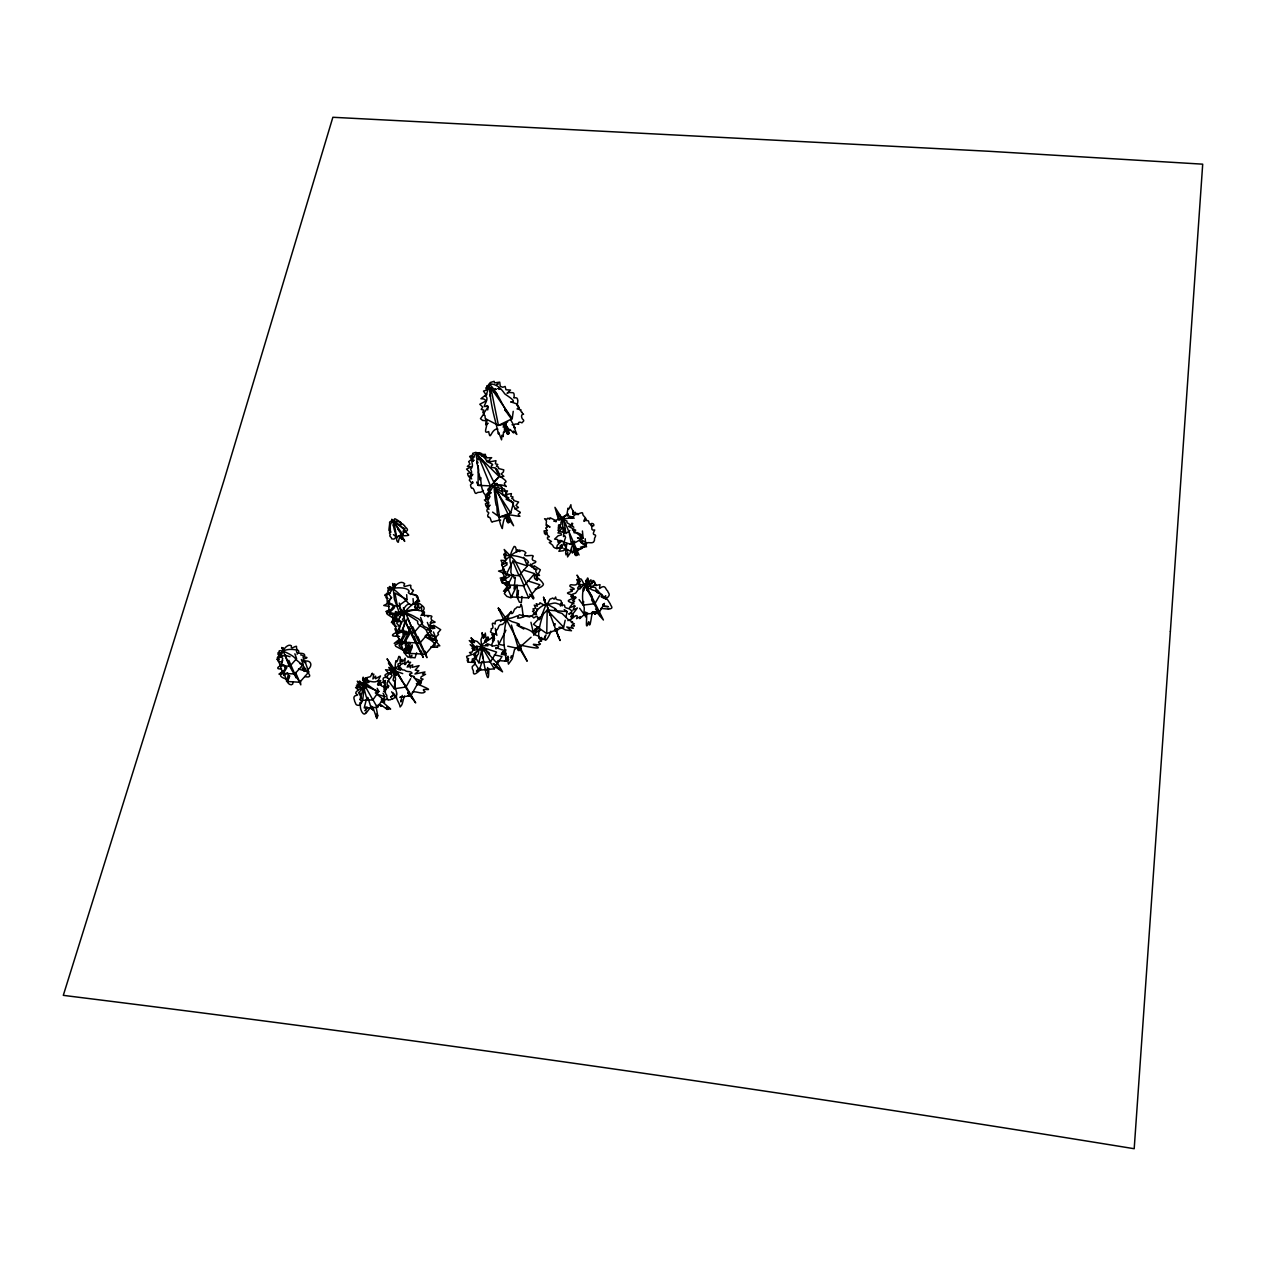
<?xml version="1.0" encoding="UTF-8"?>
<svg xmlns="http://www.w3.org/2000/svg" width="1266" height="1266" viewBox="0 0 1266 1266"><rect width="100%" height="100%" fill="white"/><g stroke="black" fill="none" stroke-linecap="round" stroke-linejoin="round"><path stroke-width="1.5" d="M395.862 696.917L392.191 699.259L392.507 698.515A2.374 1.203 -35.6 0 0 390.545 699.75C386.494 700.953 386.921 697.186 386.747 695.271C384.611 693.277 383.93 688.577 388.868 686.172A2.247 1.155 -35.6 0 0 388.108 685.571C384.516 683.434 390.466 678.829 392.064 675.522C386.921 667.609 395.941 673.259 395.498 679.446C393.963 684.463 395.546 688.926 396.685 692.676C394.818 699.133 399.676 702.266 400.103 706.982C403.126 704.26 402.145 702.076 404.503 696.063M400.642 522.842L400.373 521.924M478.247 465.761L478.089 485.353L490.797 485.891L499.152 476.586L478.311 455.966L478.279 459.875M507.017 495.196C505.118 492.616 505.055 485.812 501.969 489.942M395.688 673.892L396.211 675.474L395.704 673.259M401.322 524.773C401.512 521.529 399.929 522.937 400.214 524.615C403.443 522.447 402.541 525.042 404.455 525.517C404.645 527.685 411.244 529.805 404.392 532.147M482.109 651.768L482.805 658.035L480.969 639.631L482.267 636.687L482.14 632.604L483.533 638.349L483.818 634.725L484.213 637.415L485.289 633.079L486.223 639.71M488.439 640.153C488.692 630.974 484.356 644.726 489.293 639.346A2.168 1.029 -51 0 0 490.971 638.428L493.74 635.849L492.442 637.89C497.032 640.137 489.989 642.843 492.205 646.388M565.19 620.261L563.639 627.192L546.754 633.57L547.181 610.085L567.152 611.589L565.981 616.795M488.723 668.701C489.04 690.397 484.451 666.834 482.995 657.481M360.098 704.877A2.089 0.997 -10.2 0 0 358.943 705.352C355.002 705.494 355.983 703.01 354.717 701.554C354.86 699.876 351.362 695.889 357.566 695.034A1.978 0.965 -10.1 0 0 356.822 694.417C353.293 692.423 359.006 690.017 360.968 687.897C353.72 679.984 370.495 687.913 360.446 687.216C366.127 690.16 357.439 698.373 361.396 700.747A1.978 0.918 -60.9 0 1 362.029 701.174C357.772 705.463 362.44 715.781 365.099 713.866A2.089 0.95 -60.9 0 1 366.222 712.204L366.175 713.059L370.495 707.298M297.083 654.221C301.498 649.189 295.817 651.863 296.497 646.309C294.582 645.866 290.42 650.629 291.37 645.787C286.876 642.305 278.219 655.345 282.729 658.478C282.001 661.485 280.055 665.821 284.454 665.251L284.834 667.419L286.891 667.562L284.423 671.629L283.742 675.522L287.414 672.863L288.442 674.161L286.512 681.361L289.677 675.822L287.477 681.994M505.545 423.35L505.783 424.822M564.383 532.97L558.338 530.549L558.591 524.979M486.476 457.343L486.302 456.44L485.938 457.865L491.667 457.675L489.847 459.241L489.341 461.932L495.955 460.666L495.37 463.799L497.791 464.464L496.383 466.252L498.424 467.059L498.614 468.547L503.789 469.844L503.377 471.996L501.162 473.975L503.852 476.332L500.481 477.029M419.204 610.718C413.317 607.269 389.643 614.453 397.793 619.232L397.097 620.957L393.267 621.907C393.315 623.616 393.805 626.116 396.4 626.306M488.217 423.303L485.685 424.838L486.065 420.739L482.583 420.423L480.479 418.666L483.818 413.84L482.773 412.305L483.849 410.137L481.222 409.409L482.726 407.082L479.782 404.25L486.413 400.8L483.707 398.932L480.906 398.711L485.986 394.739L483.485 391.052L486.318 390.26L485.954 387.649L487.252 388.203L490.179 382.554L494.136 381.335L494.531 382.87L499.738 382.158L500.26 386.257L502.776 387.269L505.134 386.447L505.973 389.754L510.515 390.07L507.065 393.299L509.059 392.46C513.648 393.03 514.17 391.59 514.186 396.527C512.097 399.787 516.955 395.847 517.62 399.265A2.469 1.377 -47 0 0 517.921 400.499C517.762 401.116 517.81 403.237 516.939 404.93M588.737 581.79C587.044 569.573 585.398 591.871 589.26 581.695M487.869 673.718L487.837 670.727L487.869 673.48M410.643 678.655L406.006 687.011L394.296 688.767L394.834 681.63M488.027 461.125L488.043 460.207M388.013 687.865C384.437 686.03 384.563 684.051 384.642 682.58C382.838 680.428 381.319 676.281 387.443 677.547A2.231 0.902 14.4 0 0 386.636 676.693C381.715 674.952 388.599 673.275 388.947 672.721C397.081 674.588 381.683 661.343 393.33 670.869C398.616 670.648 399.249 678.054 404.155 683.83M474.022 660.805L471.727 661.263L475.066 659.792L475.636 656.88L478.501 653.873L478.675 650.186L477.504 649.3L480.431 649.252L482.219 647.29L480.368 645.992L488.106 645.66L485.653 644.695L487.505 643.84L492.237 645.597A2.168 1.044 0.4 0 0 494.5 645.897C497.585 643.967 501.146 647.1 496.066 647.844C502.285 649.521 498.503 649.031 505.625 650.708M519.725 551.644C520.279 547.529 518.49 552.704 517.604 549.697C515.499 556.534 517.224 545.345 514.075 546.501C510.752 552.356 508.315 559.667 511.274 565.269L510.831 572.343L512.113 575.27L513.331 574.843L514.075 578.182L515.309 577.454L514.043 589.054L516.37 585.652L517.272 587.519L516.813 597.441L518.427 590.352L517.557 598.422M410.406 594.482C416.403 587.202 411.956 592.868 410.532 586.823C413.286 581.901 400.642 590.241 404.677 583.721C398.948 578.309 391.321 590.494 389.026 594.308L391.226 597.378L388.33 601.587L389.596 601.888L389.786 604.056L392.144 603.914M505.387 423.271L508.758 433.937L507.35 432.608M402.272 695.398L401.322 698.088L400.721 696.759M303.476 661.311L303.349 659.934M366.507 681.045L365.336 678.418L364.766 682.659L362.567 678.924L364.561 684.447L362.677 700.351L372.869 699.908L378.851 691.473L377.173 688.293M481.618 455.127C481.191 450.918 474.339 452.104 476.934 458.988C475.937 464.353 479.434 467.328 478.532 472.804C480.178 473.959 479.561 484.957 480.653 477.456C480.953 485.78 482.441 491.809 484.482 493.962C485.543 493.724 485.289 497.427 486.065 497.237C484.656 501.051 491.255 497.491 487.014 497.744C484.292 498.535 488.549 495.813 487.964 495.133M489.594 488.106C493.186 485.432 484.546 489.61 489.198 491.271C488.043 493.677 484.941 493.74 487.774 495.829M486.413 419.204L498.44 425.408L512.239 418.682L513.221 411.323M592.504 612.016L591.902 612.522M487.711 409.947L488.233 406.259M490.306 391.447L490.828 387.76L512.239 418.682M599.53 595.685L594.909 603.708L583.167 605.085L583.673 601.492M486.809 641.134C486.334 644.125 482.235 640.026 486.967 639.552M394.929 531.562C396.527 536.942 395.894 540.091 391.748 538.857C391.542 536.594 388.361 536.642 390.545 534.379C387.918 534.252 391.083 528.302 390.814 532.385M505.799 424.078L508.552 431.88M569.763 543.826L570.365 543.573M378.851 691.473L363.595 685.302M393.251 525.912L393.932 522.114L404.709 528.745L402.984 534.6L396.575 536.99L393.457 534.663M507.413 518.49L508.204 522.811C505.482 510.942 503.029 521.133 502.349 528.555C500.07 524.266 500.133 523.475 498.519 515.135C496.351 516.987 497.585 503.726 496.225 505.34C495.797 503.931 493.93 493.977 495.164 489.151L513.458 502.839L510.736 512.983L505.688 515.294L499.579 517.129L492.616 512.113M396.764 693.958L396.052 697.851L391.605 691.806M501.732 489.356C503.884 484.925 497.063 486.698 497.142 483.565C493.218 481.681 494.246 490.67 494.547 492.854M483.026 651.056L482.552 650.044M398.426 540.819C399.249 544.427 395.34 540.566 396.97 537.639M521.972 596.476L521.355 602.616L519.376 602.173L517.636 598.217M582.534 546.453L582.328 548.289L580.239 548.953M395.071 531.372C394.66 532.306 391.511 520.31 394.865 518.728C397.809 520.152 398.743 521.054 400.278 522.051M573.688 616.004L571.409 618.884L567.896 620.625M478.865 662.783L482.251 647.369L496.589 652.069L490.559 661.722L478.865 662.783L473.247 654.205L482.251 647.369L490.559 661.722M554.571 629.772L557.436 629.202M483.913 456.282L483.865 454.241L482.726 455.254L481.634 453.418L481.064 454.415L475.794 452.342L472.645 453.355L473.262 454.541L469.623 456.456L471.601 459.305L468.657 461.647L470.002 464.163L467.344 466.426L471.316 466.917L466.521 469.116L470.256 472.867L467.581 473.468L468.088 475.589A2.121 1.06 12.3 0 1 468.594 476.507L471.727 478.912M535.914 613.931L537.116 608.756M558.686 519.456L558.448 518.538L559.081 519.74M550.821 631.18C549.776 636.007 542.608 646.578 545.757 635.089C541.262 645.518 542.892 633.665 539.917 638.871M592.219 583.294L592.994 580.445L593.912 581.49M595.099 614.263L595.131 612.095M411.909 655.155L411.308 657.608L410.057 657.671L409.393 656.643L408.095 657.291L405.357 654.269L407.731 649.648L408.317 645.328L404.534 652.797L406.544 642.78M366.539 698.848L364.197 707.947L377.221 707.393L384.848 696.632L383.06 693.23M399.217 611.747C403.68 612.428 409.598 613.345 416.261 617.681C424.189 621.084 419.299 625.151 427.053 627.746L431.358 631.243L430.187 631.386L431.105 634.108L434.665 636.687L429 635.089L430.329 636.861L429.364 637.399L432.687 640.374L431.611 637.763L433.795 638.903L439.808 645.834L436.928 645.834L437.64 647.306L431.152 646.958M409.266 695.161L408.981 696.237L408.538 695.54M394.217 675.348L393.014 680.079L394.786 681.804M400.784 701.459C402.699 694.86 400.768 704.608 400.895 701.174M410.39 668.037C409.519 665.22 410.532 662.229 407.098 667.119M575.603 514.518L575.286 512.239L574.163 512.857L571.156 507.65L570.887 504.707L568.956 508.979L568.007 508.141L566.915 514.439L564.066 517.114L562.515 522.668L563.117 531.134L564.573 528.381L563.481 536.547L564.873 535.835L565.554 537.385L563.148 544.649L564.256 545.108L564.636 544.095L565.506 547.323L566.757 543.541L565.617 553.036L566.06 554.919L567.801 552.467L567.564 556.929L570.349 552.783L571.726 546.738M585.478 543.858C587.266 540.756 593.39 545.108 594.419 540.503L594.561 538.208C598.327 531.989 590.336 537.813 594.735 529.979C589.814 530.77 593.232 527.669 590.89 524.915C594.292 528.08 595.083 523.491 591.887 523.396C587.234 526.308 590.383 519.408 586.791 520.706C586.126 519.202 585.62 517.857 584.338 516.655C581.11 513.949 584.481 511.638 580.144 513.157C578.198 514.803 576.441 512.208 578.087 514.74M586.395 613.298L586.601 614.089L587.962 613.298M574.305 518.142C574.368 518.38 559.461 516.386 560.901 524.583L559.113 525.675L558.48 528.08L562.784 527.242L557.942 532.97L560.87 533.255L561.645 534.869L558.148 535.771L554.587 539.11L557.61 539.553L558.195 542.592L560.221 540.44L561.93 540.74L557.246 545.345L556.534 548.669L560.838 547.956L558.892 551.311L563.449 550.694L566.662 548.574M571.583 548.795L571.599 550.789M293.126 681.899C293.443 686.995 287.572 684.241 287.651 681.915M560.189 605.654C564.62 596.46 555.315 602.806 555.616 596.998C553.384 602.11 553.938 596.112 551.47 598.723C548.985 597.821 549.254 604.262 545.868 603.961M494.341 654.918L501.985 656.484L494.278 668.828L479.323 670.189L482.061 661.564M523.538 616.558C522.003 611.161 522.652 606.446 521.022 604.373C519.63 610.782 518.237 604.167 515.626 608.677C514.059 607.49 513.648 615.007 511.005 613.535C513.078 604.547 504.738 626.512 501.146 624.486C497.601 624.644 499.168 629.962 495.449 630.658C497.807 633.396 493.867 634.946 493.313 635.659M417.353 602.822L416.91 600.875M488.407 386.716C487.204 384.706 489.087 384.737 490.622 384.294M303.191 658.13L303.112 655.535M507.017 573.72C514.993 576.853 503.124 577.043 502.016 582.961C502.649 583.04 506.194 582.661 508.394 582.012M560.458 526.403L559.319 525.279M558.338 530.549L560.252 525.327M562.183 520.104L563.465 516.623L566.662 515.04L572.691 517.43M393.061 692.739L392.618 693.578L394.169 693.863M475.225 662.482L467.692 662.165L468.388 661.153L467.122 660.694L468.246 660.187L467.312 659.333L468.657 658.684L466.964 658.051L466.632 656.374L472.028 654.522L469.496 652.56L472.265 651.943L472.661 650.487L477.219 649.585L476.459 646.008L485.147 648.54L487.046 652.275L498.836 665.283L502.555 671.835L495.322 666.802M539.522 638.824C537.37 635.674 539.585 624.502 543.035 614.627L542.908 613.599L541.785 615.355L546.042 604.404L544 598.818L544.443 600.005M488.47 494.373L489.293 492.822M417.131 600.321C420.834 596.745 414.694 594.118 412.558 594.514M493.344 635.849L492.996 636.909L494.262 636.212M282.729 660.472L280.308 665.694L289.898 666.232L296.608 658.652L294.883 653.81M301.34 659.491L303.144 664.539L294.772 674.003L282.793 673.322L285.815 666.818M304.853 661.168L308.762 672.04L299.773 682.232L286.891 681.488L289.328 676.25M509.438 583.942L503.472 591.269L510.467 586.174L510.214 587.646L504.675 592.409M420.565 617.365L422.67 622.666L414.014 632.636L397.35 631.766L402.272 621.369M401.148 631.971L407.715 618.109L414.014 632.636M427.322 622.397L430.614 630.658L419.837 643.112L400.009 642.052L404.93 631.687M403.775 642.273L410.342 628.442M378.297 704.513L381.541 706.349L380.259 704.861L381.414 705.178L387.301 709.482L385.75 707.931L388.709 709.356L386.858 706.966L390.656 709.055L381.398 700.984L384.579 702.377L381.382 699.402L384.864 700.731L375.337 692.882L377.031 692.486L374.958 690.128L367.235 684.431L366.08 684.051L368.343 686.425L362.915 682.975L364.861 686.583L363.595 685.333M433.431 631.956L436.976 640.849L425.423 654.237L404.455 653.098L408.459 644.679M408.19 653.303L412.194 644.885M506.052 575.001L512.825 561.155L527.431 565.918L518.997 575.634L506.052 575.001L501.637 564.652L505.261 560.521M523.665 570.08L534.6 573.64L524.077 585.778L507.951 584.955L513.015 574.622M527.463 580.762L539.886 584.781L528.618 597.837L511.306 596.951L517.066 585.177M504.185 645.47L498.851 644.331L505.925 630.246M409.456 653.968L412.225 647.195L412.067 645.549L408.285 653.003L410.311 642.986M494.294 636.909L492.49 640.802L494.009 639.789M416.656 652.781L415.026 657.814L411.83 657.497L409.424 655.234L409.614 653.778M383.566 686.773L384.88 684.305M395.53 585.794L394.707 583.737L394.96 586.775M539.174 619.754L540.281 618.568M399.787 697.297L411.007 695.604L418.096 682.801L413.618 676.804M515.721 648.461L514.439 649.806L512.255 658.874L508.457 664.128L507.745 660.567L506.527 660.915L507.998 656.199L505.846 659.301L505.419 653.209L502.412 652.338L505.45 651.563M384.168 689.4L384.896 687.802L383.978 687.675M602.125 596.951L602.046 596.033M579.654 608.281L584.132 614.327L599.119 612.586L604.42 603.36M573.64 550.852L572.359 553.084L572.264 551.913M483.422 490.433C480.083 493.787 478.77 491.018 476.143 493.455C474.275 494.326 474.497 486.904 471.506 488.154A2.121 1.171 -40.9 0 0 471.031 487.299L470.461 484.957L472.661 482.473L471.316 482.71L469.29 480.13L471.743 475.858C475.858 470.968 467.012 479.624 471.047 474.228C472.297 471.49 471.174 471.031 470.588 469.322C475.367 464.527 468.689 461.647 474.07 457.168C474.56 449.034 486.334 457.422 486.761 461.615C498.44 466.252 488.644 464.036 491.952 467.518C498.361 467.296 497.443 472.076 499.564 474.054C496.272 475.32 508.125 480.621 505.767 482.14C503.915 482.773 503.868 484.103 506.258 486.571C503.583 485.21 499.184 483.929 497.332 485.653M587.361 588.215L588.104 587.044M367.14 707.045L365.652 707.219M395.641 672.863C394.137 670.062 392.951 666.581 398.711 669.635C404.234 670.838 397.113 668.875 398.758 667.483C402.477 667.198 400.531 670.616 404.297 669.999C407.478 672.863 410.247 670.347 412.067 673.085C404.819 676.171 416.134 675.522 414.061 677.215C413.349 679.177 428.288 681.788 417.764 681.425C428.509 687.074 407.177 680.633 421.578 685.808C438.891 693.372 417.432 686.156 425.123 691.79C421.989 695.081 415.675 690.35 412.273 692.296M560.632 605.876L562.246 602.822L562.215 605.892M481.08 668.891C478.231 672.183 472.993 676.63 473.373 672.119C473.911 670.03 471.807 669.73 472.25 666.502C476.301 664.049 474.734 661.39 474.354 661.121M402.968 531.388L404.709 528.745M584.306 614.485L579.781 618.599L580.366 616.574L576.552 618.694L577.343 616.083L575.967 615.561L571.852 618.647L573.387 615.561L570.618 616.827L577.423 607.917L573.087 610.022L574.685 606.097L569.478 607.648L574.606 601.128L572.422 600.907L576.109 597.631L575.302 596.682L571.773 597.441L572.976 595.479L572.074 594.403L575.666 593.121L578.689 588.848L577.597 588.168L578.562 586.601L580.746 586.348L579.717 589.07L583.61 584.892L585.936 584.338L585.667 587.044L587.107 589.086L586.87 587.804L587.772 588.484M555.173 623.695L555.046 624.771M377.964 705.779L376.777 706.175M361.76 688.751L359.164 692.486L361.174 694.005M394.992 620.577L395.641 619.675M395.926 617.143C384.722 631.196 398.268 614.042 394.675 612.981M406.671 594.656L407.019 599.673L397.508 606.588L387.317 603.407L391.669 597.489M398.204 615.039L389.121 612.19L393.346 606.446M395.261 618.678L392.998 621.748L392.492 614.026M592.805 611.953C590.795 618.204 592.108 614.801 590.162 624.201C588.405 628.031 589.814 616.02 587.424 625.388C585.557 627.983 586.87 620.577 586.712 612.554C583.705 624.565 587.329 607.237 584.607 613.456C582.803 619.754 584.607 608.946 584.212 607.648C582.961 603.692 581.553 596.682 583.531 587.835C583.531 598.201 584.623 577.312 585.667 587.044C589.75 585.129 588.453 578.467 590.731 586.031C592.678 587.266 596.191 584.37 594.514 582.502M512.461 595.938L510.989 597.837L506.875 596.428L504.343 593.596L504.992 592.409M393.995 621.701L392.935 622.745M479.165 668.59L476.412 671.202L479.26 668.353M536.404 578.071L540.345 569.779L534.141 565.744L533.382 567.785L534.458 569.336M397.35 631.766L393.22 621.147L396.938 616.89M282.793 673.322L277.46 657.592L281.938 652.576M591.839 584.022L590.921 579.796L589.339 581.917M429.744 628.537L429.68 627.714M502.903 517.082L504.548 515.895M587.883 588.753C588.864 591.76 589.101 587.013 587.503 589.355M422.654 614.77C425.123 614.437 425.186 609.753 422.369 612.222M481.792 650.313L480.874 650.202L481.634 649.521M286.607 679.067C283.078 678.386 276.32 675 284.09 673.243M494.072 481.65L499.152 476.586M559.92 520.12L563.465 516.623M478.437 650.819C476.696 650.946 473.057 656.326 476.554 655.693M405.785 641.72L401.48 644.9L402.43 639.726L405.531 634.408L405.262 633.348L403.079 634.124L402.73 631.228C397.271 631.718 400.119 625.942 400.942 622.081L398.774 620.118C399.898 616.21 406.418 599.087 411.719 605.48M488.929 509.454L488.233 507.619L490.053 505.134L486.904 506.78L488.913 502.792L487.758 500.75L490.005 496.525L488.328 494.452L493.044 486.524L502.491 491.983L502.744 494.579L508.805 497.807L506.827 497.807L506.147 499.295L513.458 502.839M496.05 648.904L495.813 648.034M603.312 597.315L605.892 595.97L603.202 598.217M422.591 611.652C425.582 607.458 424.252 607.411 419.568 603.534L417.479 603.407L418.429 605.908L414.947 603.74L412.637 603.993L407.019 609.389L404.503 613.203L404.281 617.317L402.493 619.28L404.74 622.286C403.933 626.148 401.053 631.924 406.513 631.433L406.861 634.345L409.045 633.57L409.298 634.614L406.212 639.931L405.247 645.122L409.06 642.384M507.729 646.214L518.395 648.493L531.055 637.225M500.466 621.559L510.261 612.902M404.898 648.778L403.237 650.265L395.783 646.34L395.055 644.885L400.8 642.194M405.658 664.46L404.645 664.476L405.215 658.178L403.031 661.2C401.338 663.906 402.746 655.013 400.926 662.071C398.79 663.606 401.48 655.028 399.502 657.323C398.869 652.607 397.271 665.6 395.957 660.662C395.198 662.609 394.945 670.062 394.802 672.768C392.919 672.99 394.438 670.663 394.343 672.895M519.788 409.82C517.319 406.639 519.424 404.281 513.949 402.904L510.673 401.908C518.285 402.446 507.793 396.163 504.849 393.948C501.194 388.741 497.063 383.899 489.562 383.899C487.283 389.627 488.439 391.194 485.258 396.116C491.161 398.679 479.086 409.804 487.268 405.626L487.236 406.307C489.784 407.399 480.21 414.757 485.005 415.565C485.226 423.113 487.552 415.786 486.682 423.54C487.378 426.579 482.599 434.713 488.66 431.564C490.575 441.66 490.385 430.472 496.952 428.826L497.839 429.111M505.925 649.854L501.985 652.734M569.858 530.438L565.886 533.572L564.272 522.272M400.246 641.419L397.951 643.603L401.417 642.606M562.705 518.158L566.662 515.04M428.035 616.969L428.62 616.099L427.259 616.02M503.077 427.038L504.517 425.692L503.441 425.503M393.188 622.682L392.824 623.869L394.28 624.597M538.382 626.733L535.122 630.373L532.116 631.307M283.03 670.933L278.995 674.177L282.745 672.689M399.66 639.061L394.217 643.397L400.942 640.438M404.534 642.4L399.47 644.885M507.619 421.863L504.533 423.983L498.44 425.408L490.828 387.76M434.776 638.111L438.495 634.519L437.799 633L440.695 629.677L433.684 625.277L432.386 626.274L433.747 628.474L431.896 628.696C430.709 626.733 428.668 623.901 432.371 622.745C439.634 621.891 429.965 621.938 431.152 617.602C435.884 613.836 416.878 617.476 423.255 612.617C418.144 605.971 400.009 613.377 399.486 617.935M409.662 695.366L408.143 695.319M394.438 622.461L392.887 622.825L394.85 623.98M605.765 599.245L606.161 598.454A2.326 1.155 -37.5 0 1 607.917 597.204C610.924 593.976 607.965 593.026 607.585 590.874C605.385 589.798 605.876 583.594 599.641 588.453A2.2 1.108 -37.5 0 1 599.657 587.377L600.005 584.623L595.938 585.446M594.577 613.963L595.526 612.317M589.924 584.196L594.387 581.3L595.511 585.398M514.645 508.9L518.474 507.539L516.022 505.419L518.633 502.032L513.759 500.592L513.6 499.279L511.733 498.535L513.062 496.984L510.831 496.351L511.432 493.598L505.276 494.61L507.508 490.907L502.064 490.907L501.716 487.774L499.437 488.581L498.298 486.967L496.272 487.679L492.933 485.891L490.1 486.619L490.654 487.236M306.831 670.3C312.955 666.739 311.863 659.997 304.995 661.089C307.67 664.539 302.226 662.039 303.476 660.124C301.577 658.7 311.499 657.608 304.378 657.07C306.894 650.344 294.139 656.041 296.893 650.202C292.335 648.698 282.967 648.936 280.783 653.493C276.415 651.04 277.697 654.142 280.356 655.851M400.879 621.163L397.065 622.128C395.672 624.375 399.122 623.837 398.189 626.29M563.766 548.764L574.447 552.324L585.905 545.788L585.193 538.715M559.066 540.471L571.615 544.633L583.135 538.082L582.423 530.976M506.875 515.768L509.264 522.13L507.555 521.972L506.353 518.538M421.705 610.592L421.531 606.62L419.584 608.345L418.16 606.683L415.343 609.263L415.201 604.23C415.691 596.286 424.031 606.825 416.356 596.634C419.647 593.96 404.74 594.688 409.171 591.333C407.288 585.003 381.145 588.263 389.358 593.058L388.709 594.324L385.228 594.434L384.706 595.416L386.32 596.286L385.924 597.694L388.029 598.438M594.482 584.845L595.764 584.354L596.144 585.525M476.902 656.848L472.155 659.19L479.323 670.189M400.847 522.51C393.425 519.63 389.39 521.054 390.371 529.552C387.349 534.394 390.213 523.997 389.58 522.13C393.726 517.319 401.433 527.875 402.224 527.906C405.073 529.679 405.484 532.385 408.427 534.663C410.928 536.056 397.508 536.072 401.876 534.869M417.052 684.764L421.23 682.453L419.473 681.915L423.05 679.146L420.771 678.497L421.151 676.788L425.582 674.256L422.559 674.113L424.965 671.945L414.931 674.003L418.809 670.695L415.153 670.125L419.093 665.631L412.004 667.388L412.716 664.872L408.364 666.85L408.143 665.473L410.611 662.26L408.554 662.387L408.285 660.852L405.421 663.843L403.158 663.337L400.721 664.587L400.467 663.052L398.141 663.859L397.999 665.473L400.309 665.774L394.549 667.862L393.504 669.572L395.578 670.806L387.048 658.811L390.846 665.156L388.409 663.004L394.011 671.518M385.45 682.675L383.851 683.086L385.465 680.538L378.502 684.463L380.734 680.554L378.107 680.728L380.496 675.949L375.527 678.734L375.67 676.186L372.916 678.924L373.834 674.113L372.426 674.62L372.283 673.211L370.432 676.63L365.368 678.054L365.336 679.494L366.966 678.877L367.836 680.159M389.548 609.706L385.861 611.636L389.026 611.446M530.929 616.463C539.142 610.813 534.996 609.405 545.883 604.009M576.805 514.613C576.964 510.04 572.691 519.867 570.475 517.303L568.988 517.319M420.961 615.355L423.335 614.469L424.632 616.099M533.666 634.962L537.401 631.497L532.527 632.098M577.502 549.064L578.53 548.7M508.631 659.855L504.738 660.694A2.516 1.187 0.2 0 1 506.052 661.168L497.949 660.535M595.669 590.842C599.008 584.275 582.613 587.867 595.273 590.795C596.697 592.599 602.869 593.295 601.382 596.049A2.216 0.997 13.9 0 0 601.334 596.872C607.174 596.571 608.36 601.54 610.18 603.74C610.481 605.734 613.883 607.965 610.259 608.851A2.326 1.044 13.8 0 0 608.06 608.535L608.835 609.136L600.875 608.392M400.42 631.228C392.539 633.269 388.52 636.972 397.967 636.102M283.173 665.125C277.096 666.153 275.434 669.793 281.527 668.749M540.202 630.436C526.466 635.184 546.168 623.948 534.632 629.265M501.637 564.652L507.223 562.911M509.122 581.901L505.371 583.04L511.306 596.951M363.295 685.935L364.687 688.957L363.263 682.738L366.76 680.127L366.713 678.703L366.887 680.253M393.22 621.147L398.568 619.517M277.46 657.592L285.151 655.266L290.056 656.722M385.576 690.397L383.566 691.252L385.513 691.932M378.265 706.175L376.556 705.874M402.446 632.003C397.698 632.589 393.188 637.399 399.565 636.481M388.219 699.639L382.949 699.149M559.176 525.437L559.841 526.434M430.124 622.951L431.437 620.941M361.427 702.44C355.825 703.801 365.7 703.674 359.766 699.449M300.659 654.886L301.925 655.187M399.771 644.821L399.043 645.787L402.082 648.635M381.541 701.522L382.949 700.905L381.588 700.288M535.186 589.054C538.699 588.785 545.788 585.082 542.718 582.977C541.579 580.888 534.141 573.799 537.322 580.255C533.587 579.48 534.205 576.062 534.727 574.717C545.599 576.616 534.616 574.827 535.85 570.08C539.886 569.178 532.052 569.02 532.907 566.63C531.388 565.491 523.728 564.747 528.476 562.642C528.017 555.695 496.652 552.15 506.194 559.414L505.324 560.569L500.94 560.3L502.681 564.003M511.322 656.627L512.477 656.279L511.1 656.057M389.153 678.734C385.133 678.671 387.665 673.37 391.21 673.639M387.174 612.823L390.229 612.396M506.004 576.726L500.149 578.103L505.229 578.499M603.217 604.151C605.955 604.547 601.809 606.588 603.107 604.483M496.826 662.213L497.633 661.517M540.408 617.048C534.252 621.4 541.12 613.013 533.73 617.919L531.894 615.925L528.571 616.083C525.01 614.975 521.972 618.552 517.525 618.125C521.386 612.285 512.556 619.311 508.014 618.283C505.371 621.685 504.833 627.62 504.438 631.94C503.615 640.295 503.599 646.356 505.862 653.288M500.687 520.12C497.396 520.279 495.37 521.339 493.186 521.513C490.512 524.583 491.271 515.784 488.265 517.319A1.931 1.06 -37 0 0 487.837 516.56C486.73 514.376 490.812 512.603 487.426 511.86C485.321 510.356 489.879 507.429 486.302 506.447A1.915 0.902 15.4 0 0 485.859 505.625L485.416 503.757L487.806 503.377L484.387 499.959L486.587 499.706L487.632 495.449M477.155 647.733L471.901 648.239L473.975 650.138M430.962 647.179C443.005 646.166 425.139 636.592 425.598 637.178C423.382 631.576 435.045 640.469 428.209 634.63C425.977 631.228 428.082 630.832 423.255 627.54C419.521 625.578 416.783 624.027 417.764 621.274C415.153 619.438 397.397 607.205 399.518 613.931M510.53 657.972L511.559 657.418M505.799 653.762L501.241 654.221L506.115 655.076M394.929 523.538L391.748 519.25L392.539 520.31M508.615 657.782L506.416 658.842L508.505 659.444M388.124 603.281L383.756 605.465L389.342 606.477M389.975 593.232L386.668 593.343L387.317 603.407M433.842 627.066L429.934 625.072M480.542 649.252L480.4 648.35L481.871 648.825M506.938 433.304L509.169 433.257L506.653 427.512M387.507 612.918L386.605 612.966L387.254 614.247L393.125 618.125M481.571 485.384L478.089 485.353L476.649 482.093M505.83 571.615L503.868 571.425L504.279 569.257L502.776 568.671L503.282 567.057L507.065 564.731L504.912 560.965C508.441 557.23 520.421 545.662 525.912 552.831C519.978 559.05 536.737 552.641 532.527 557.404C530.644 562.183 537.401 559.746 535.486 562.5C533.651 563.196 529.52 564.683 532.274 566.535M572.944 615.418C572.042 613.092 573.403 612.712 568.75 614.057C571.267 612.285 573.292 610.861 570.982 610.259C569.035 607.189 564.177 609.468 564.509 605.164C561.075 604.847 560.205 604.578 556.296 603.281C552.451 601.73 544.997 608.566 544.048 599.024M501.463 579.67L504.897 580.002M472.693 483.359L472.614 481.713M574.321 541.753L574.701 541.168M358.009 689.638L355.604 687.565L360.145 686.33M408.586 695.683L409.947 695.825M586.712 588.31L586.981 586.87M577.976 549.539L578.942 549.555L578.166 548.748M594.466 613.409L595.827 613.567L595.273 611.874M517.208 405.563L519.044 407.32L517.05 408.95L520.912 409.757L521.038 411.672L522.32 412.384A2.5 1.361 7.6 0 0 522.605 413.507L523.554 414.219C520.912 414.235 521.323 416.941 522.304 418.793C525.295 421.277 522.905 421.167 521.956 422.844C519.345 421.451 517.762 422.306 518.664 424.3C515.404 423.509 511.749 423.952 515.151 428.019L513.949 426.959L516.829 434.444L513.41 431.12L513.49 432.909L510.182 429.49L509.897 430.408L505.34 424.822L507.919 434.238L504.058 424.49M385.94 689.574C379.911 689.052 392.618 686.251 386.478 686.489C382.617 687.106 380.433 685.95 381.303 684.415C372.726 687.675 382.664 679.272 376.413 681.409C373.707 683.308 363.643 678.829 369.245 681.994C368.453 683.308 359.196 682.406 364.561 685.175L372.869 699.908M520.832 572.359L514.819 560.49L504.185 549.476L506.542 555.315L504.469 553.464L505.071 555.363L503.71 554.35L505.862 557.99M508.378 515.088C510.103 514.281 523.127 517.652 519.25 515.705C515.468 512.999 524.235 513.553 518.016 510.973C511.875 506.653 514.882 504.406 510.689 500.877M503.631 569.874L498.535 571.077L504.612 573.561M519.93 645.106C521.924 645.28 549.064 651.816 533.397 644.695C531.831 643.191 540.139 646.198 540.44 643.951C535.692 641.846 541.136 640.833 541.595 640.992C537.939 639.947 545.298 637.937 538.651 637.7C541.183 636.133 535.581 635.643 534.268 634.234C531.435 629.487 523.428 628.316 517.984 625.23C515.626 622.951 520.389 625.499 519.376 624.36C517.541 623.125 515.499 622.714 513.379 622.049C511.1 622.017 507.16 617.555 505.973 620.451C499.579 619.897 494.025 619.296 495.228 623.996C488.66 620.609 496.05 628.806 491.129 628.696C492.458 631.117 488.439 631.465 491.983 632.953C501.257 636.276 486.587 632.035 493.851 636.26M390.719 589.845L387.712 587.709L388.899 590.636M580.429 547.149L586.585 546.738L583.072 544.206L586.617 543.905L585.667 542.291L577.47 537.734L581.553 538.73L580.034 535.85L582.154 534.948L577.249 532.606L574.147 532.796L573.688 531.134L575.698 530.201L568.481 526.292L572.121 525.817L566.962 522.684L566.931 521.022L560.632 518.949L555.252 520.279L549.998 517.747L549.666 519.266L547.925 518.126L547.102 519.171L544.554 518.744L546.453 520.817L546.089 525.216L547.292 527.194L545.678 528.033L547.387 530.644L544.063 530.865L544.538 533.508L545.725 534.584L546.01 532.1L546.959 532.4L547.418 534.996L549.365 536.784L547.513 537.18L547.529 538.873L551.517 541.547L549.238 542.513L552.577 545.14C554.555 551.153 559.73 546.137 562.705 547.624M565.459 548.795L566.456 549.112M519.107 614.738L529.71 616.953M393.805 670.521L402.715 673.607M501.827 579.86L500.814 579.686L501.383 581.189L507.444 586.759M481.729 456.045L485.353 454.257L485.511 457.073M574.084 603.898C569.969 601.777 564.589 601.255 571.821 598.897C581.6 597.884 565.491 597.236 572.77 595.447C568.133 593.2 564.383 593.564 571.108 591.586C575.397 591.19 566.187 588.611 572.786 589.529C577.407 589.022 570.001 587.234 569.779 586.016C570.111 583.025 573.72 586.459 577.122 584.291C575.729 581.553 581.901 582.36 578.91 584.892C581.426 585.161 587.123 582.677 585.667 587.06L594.909 603.708M304.726 676.566C312.639 678.402 310.012 673.528 304.473 669.841C306.388 673.069 302.4 670.458 303.096 669.176C299.251 665.631 308.603 671.281 304.9 668.211C303.286 664.935 298.523 662.134 295.738 659.206C294.234 654.965 273.598 646.024 280.372 653.636L278.124 654.475L280.387 657.149L276.716 659.317L278.14 659.839L278.188 661.374L280.894 661.881M398.474 614.469L397.192 614.849L398.252 615.814M299.567 663.479L303.144 664.539M298.507 669.018L308.762 672.04M426.895 629.519L430.614 630.658M427.892 638.096L436.976 640.849M377.537 694.369L384.848 696.632M414.995 602.205L418.397 603.265L418.682 607.126M393.394 613.424C390.877 613.82 388.061 616.732 390.498 611.605C395.847 606.477 395.277 607.854 392.318 604.926M363.279 684.447L364.561 685.191L359.465 681.061L361.791 684.7L357.044 684.146L359.354 686.678M414.583 606.509C415.169 610.149 419.03 603.993 417.369 608.455L417.59 609.452M495.576 665.33L496.589 665.963L495.639 665.631M574.068 605.749L575.096 606.145M394.375 673.18L394.312 674.113M598.407 612.712L597.758 611.272L598.454 612.728M388.124 672.594L385.544 669.746L390.64 670.252M558.828 627.335L560.063 627.176M398.173 674.968L397.113 673.385L397.571 674.161M588.991 588.69L585.715 587.139L581.3 579.179L579.369 578.625L577.027 575.112L580.176 581.711L577.976 579.211L579.527 581.917L576.679 579.559L579.606 585.414M597.172 592.535L600.448 594.086L597.362 589.972M396.812 630.895L396.891 632.05M278.061 658.906L279.327 659.554M536.562 614.327L532.495 611.225L534.22 610.592L532.954 608.914L535.74 608.329L534.252 605.148L537.354 606.208L536.23 603.74L538.003 604.499L539.743 603.977L539.87 602.743L543.842 604.895L546.722 604.072L554.73 608.297L556.47 609.753L554.635 609.468L557.974 612.206L562.025 613.44L568.671 619.976L572.564 621.938L571.283 622.318L574.353 623.806L572.628 624.724L574.368 625.974L571.773 625.309L571.33 626.48L573.261 628.379L566.757 626.971L571.504 630.769L565.459 629.962L560.87 627.35M489.515 654.427L489.356 653.034L485.701 650.091M378.123 706.713L376.651 705.463M536.04 614.77L533.524 613.788L534.078 614.564M519.725 647.274L518.87 650.708L517.509 647.401M358.721 686.963L356.411 685.776L357.724 688.672M407.019 599.673L394.929 593.058L397.508 606.588M493.075 663.526L494.025 663.985M517.066 625.246L523.792 629.044M494.61 638.444L493.186 637.447M363.532 684.874L363.421 682.564L364.561 685.207M395.609 617.887C392.492 613.678 394.707 614.991 398.125 614.88L395.419 611.541L399.281 612.665L394.406 599.34L392.697 583.515L394.486 587.218M564.193 609.547L567.152 611.589M486.714 394.074L486.793 394.802M546.754 633.57L533.492 624.296L547.181 610.085L563.639 627.192M519.804 647.053L526.498 659.792M488.043 388.978L486.698 385.877L488.122 386.81M572.39 529.884L583.135 538.082M579.812 541.152L585.905 545.788M359.481 683.988L357.249 681.235L360.952 683.229M588.374 590.478L591.934 596.539L587.962 589.734M474.386 648.714L470.177 644.663L475.763 647.512L469.275 640.564L473.31 642.527L471.49 640.485L474.481 642.59L470.968 637.811L474.022 640.549L477.124 641.419L482.504 646.831L481.444 647.132L481.65 644.995L486.255 641.276M490.259 485.448L478.311 455.966M495.085 665.346L494.136 664.492M410.042 694.797L410.659 695.635L410.168 694.67M398.806 530.454L398.204 529.394L398.711 530.011M508.188 515.879L506.558 516.291L507.223 517.699L506.637 516.275L513.6 525.754L498.82 494.769M520.643 572.659C530.786 591.602 525.501 581.458 533.904 597.821L533.382 599.008L529.631 594.181M494.136 664.112L495.259 665.362M403.838 539.633L404.724 541.389L400.895 535.882L402.477 538.541L401.607 539.094L399.961 536.151L398.632 540.503M571.235 524.63L573.83 527.289M411.687 697.329L412.637 698.61M401.749 679.969L398.141 674.319M401.385 536.642C400.357 534.157 403.458 541.5 401.369 538.003M590.589 587.487C589.924 582.233 588.864 588.801 586.079 587.171C586.332 585.667 585.209 575.888 586.775 582.518M400.721 533.445L398.711 530.343M409.076 604.388C407.462 600.812 383.408 578.847 390.719 589.355M408.396 692.534L410.042 694.876L408.364 692.344M403.996 539.712L400.642 533.587M557.705 630.278L556.502 628.632M393.884 671.66L391.241 668.685L392.856 671.439M434.808 628.49L434.096 627.366M495.892 485.606C491.018 478.247 486.223 463.103 476.617 453.893M596.618 612.127L603.407 620.008L591.602 596.27M498.709 494.61C496.905 490.654 489.895 479.846 492.284 486.619M594.83 612.902L595.59 613.883L595.004 612.238M601.667 594.276L605.053 598.771M376.967 705.953L377.6 706.887L377.442 705.969M411.687 697.17C409.678 694.559 414.283 700.826 412.684 698.531M579.068 599.578L583.167 605.085M409.535 674.24L411.577 676.994M388.203 680.507L394.296 688.767M408.206 692.961L415.675 702.899L405.943 686.441M398.584 529.853L395.024 523.633M408.791 695.287L409.393 696.126L409.013 695.414M575.666 551.485L576.331 552.435L573.229 545.915L579.068 555.046L565.158 522.969L554.951 507.334L558.512 519.614M405.595 685.871L404.36 684.146M556.027 629.708L560.047 640.549L559.461 638.903M572.137 542.37L571.615 541.674L572.058 542.497M596.824 610.75L597.742 612.016L596.729 610.165M404.772 686.235L411.007 695.604M594.086 612.617L594.751 613.852M395.625 670.917L406.006 687.011M499.817 610.465L498.298 607.917L499.864 611.019L498.361 608.455L499.2 610.165M519.456 647.258L521.37 649.711L517.873 648.983L517.145 647.211M517.177 639.884L521.196 648.303L517.952 650.075L517.224 648.287M595.542 608.993L596.064 609.832M517.319 640.137L505.751 618.204L499.516 609.183L500.023 610.655M574.353 551.533L575.65 554.84M489.546 660.884L494.278 668.828M591.523 599.783L599.119 612.586M377.964 706.634L377.458 705.621M576.552 554.35L575.365 550.979M593.976 612.064L594.672 613.424M503.805 619.644L499.184 610.165M284.359 649.949L282.84 647.701L283.584 650.487L281.748 647.464L288.727 664.666L296.339 677.975L295.025 674.145L296.054 675.364L300.802 684.859L300.327 680.57M518.269 646.087L527.162 661.248L526.482 659.808M400.262 536.104L402.525 538.873L400.531 534.932M372.821 699.481L377.221 707.393M363.848 681.235L363.136 677.168L364.719 680.364M487.457 668.1L487.663 669.081L487.695 667.514M400.23 535.835L401.195 537.654M404.139 608.946L403.411 607.664L412.969 630.421L426.943 657.687L425.075 651.262M358.5 692.36L361.839 698.753M594.055 611.81L595.147 614.073M543.525 597.299L545.235 601.413L543.51 597.299M400.404 535.597L402.287 539.158L401.116 536.8M575.318 555.283L574.242 552.245M558.591 637.257L557.847 634.82M403.189 613.219L399.629 607.458L409.155 630.215L423.176 657.465L421.341 651.04M495.528 468.452L497.712 473.342M576.109 551.929L577.264 554.951M575.935 555.679L574.827 552.609M518.649 647.211L520.104 650.518L518.427 647.464M535.36 574.4L537.623 579.591M530.391 563.987L531.783 567.215M523.697 557.341L527.431 565.918M417.764 636.561L425.423 654.237M412.763 626.797L419.837 643.112M414.014 636.355L421.673 654.031M408.981 626.591L416.055 642.906M405.326 621.131L410.216 632.43M295.516 672.42L299.773 682.232M288.838 660.314L294.772 674.003M285.151 655.266L289.898 666.232M502.428 572.042L507.951 584.955M519.471 574.938L524.077 585.778M523.364 585.509L528.618 597.837M512.825 561.155L518.997 575.634M365.225 684.89L365.288 685.729M505.735 515.832L508.869 522.652L506.368 516.702L509.154 521.576L507.666 522.526L506.273 518.142M574.748 551.074L575.84 553.907M554.635 625.879L553.685 623.473M544.602 599.815L544.902 600.575L543.969 598.66M558.591 637.067L558.084 635.184M557.594 634.693L546.516 604.562M549.46 613.44L550.14 615.229L549.681 614.026M556.138 629.803L556.676 631.164M398.917 638.824L404.455 653.098M394.85 628.791L400.009 642.052M548.589 609.88L547.513 607.063M557.594 634.614L558.353 636.656M575.603 552.482L576.742 555.537M546.168 603.755L546.596 604.832M558.591 636.576L559.097 637.953M507.001 517.683L505.957 514.566M506.954 431.564L504.438 425.154L504.485 432.339L503.472 432.117L503.203 436.596L502.032 435.188L501.542 439.84L498.677 432.418L498.393 434.001C494.769 416.625 490.828 408.364 489.198 384.089C496.652 390.751 500.861 402.24 506.194 410.595C511.638 417.432 499.722 403.522 507.492 413.428C508.679 415.754 510.752 417.1 510.831 419.03C509.85 420.09 516.18 427.259 512.05 424.711M284.328 674.224L286.891 681.488M505.799 429.775L504.675 425.756L506.78 432.909M511.432 625.056L518.395 648.493M508.584 432.007L507.175 433.969L505.989 430.187M555.141 629.819L555.315 631.196M530.945 622.286L533.856 634.725M495.259 628.284L496.858 635.421M498.044 640.77L498.851 644.331M572.564 543.241L574.447 552.324M569.32 533.682L571.615 544.633M376.192 707.251L377.79 716.081L376.967 714.024L377.426 717.205L376.034 714.483L376.841 718.55L372.742 706.998L373.122 710.337L371.587 706.206L371.603 709.308L368.01 697.962L367.488 697.36L367.362 699.18L366.222 696.711L363.991 688.293L365.083 687.691L364.007 688.799L363.263 685.935M576.552 554.033L575.84 551.28M399.344 603.043L401.132 612.428M561.645 544.633L561.977 548.162M413.048 598.581L413.444 603.961M388.646 605.006L389.121 612.19M496.715 485.068L497.079 484.356L496.715 485.068M572.96 514.297L573.15 510.894L572.96 514.297M559.667 515.088L560.648 516.781L559.667 515.088M477.599 462.043L477.488 463.293L477.599 462.043M495.164 388.868L496.035 389.248L495.164 388.868M487.616 669.587L487.283 670.347L487.616 669.587M497.981 383.946L496.668 384.579L497.981 383.946M567.026 549.76C566.867 553.305 568.83 548.669 567.026 549.76M490.765 392.27L490.892 393.251L490.828 392.254M478.184 460.049L478.184 460.049M490.243 394.834L490.417 396.321L490.243 394.834M1170.37 631.433L1134.194 1148.721C780.378 1091.102 425.503 1040.304 69.757 996.168L63.3 995.345L223.924 480.574L332.863 117.279L988.873 151.271L1202.7 164.169L1170.37 631.433M394.327 694.702L390.783 696.949L394.327 694.702M365.858 709.878C362.677 713.454 369.166 705.368 365.858 709.878M499.326 668.907L496.509 666.66L499.326 668.907M584.797 520.864C581.806 523.428 586.949 514.629 584.797 520.864M499.738 388.931L498.108 388.583L499.738 388.931M568.07 514.17L567.405 515.658L568.07 514.17M587.772 590.779L586.933 589.719L587.772 590.779M581.838 541.832C579.068 543.367 584.781 543.636 581.838 541.832M562.009 545.978C559.809 548.574 559.255 543.636 562.009 545.978M608.028 606.62L604.088 606.287L608.028 606.62M556.217 521.545L554.144 521.133L556.217 521.545M473.816 460.223L472.709 461.188L473.816 460.223M575.824 548.352L576.552 549.808L575.808 548.415M490.923 492.806L489.879 493.645L490.923 492.806M571.805 523.396C570.475 526.023 574.479 522.937 571.805 523.396M549.808 526.972L546.754 525.058L549.808 526.972M472.883 456.583L471.569 456.678L472.883 456.583M490.29 489.42L489.103 489.436L490.29 489.42M557.309 513.537L559.018 517.019L557.309 513.537M496.62 393.995L495.576 392.776L496.62 393.995M482.852 461.599L482.03 460.507L482.852 461.599M484.641 650.091L483.549 649.236L484.641 650.091M400.357 535.36L396.575 536.99L393.932 522.114L402.984 534.6L400.357 535.36M510.736 512.983L499.579 517.129L495.164 489.151L510.736 512.983M493.756 391.21L494.31 392.049L493.724 391.305M598.755 613.535L600.859 616.368L598.755 613.535M408.902 694.132L408.206 693.198L408.902 694.132M401.369 536.895L400.736 536.04L401.369 536.895M414.109 701.016L414.109 701.016"/></g></svg>
